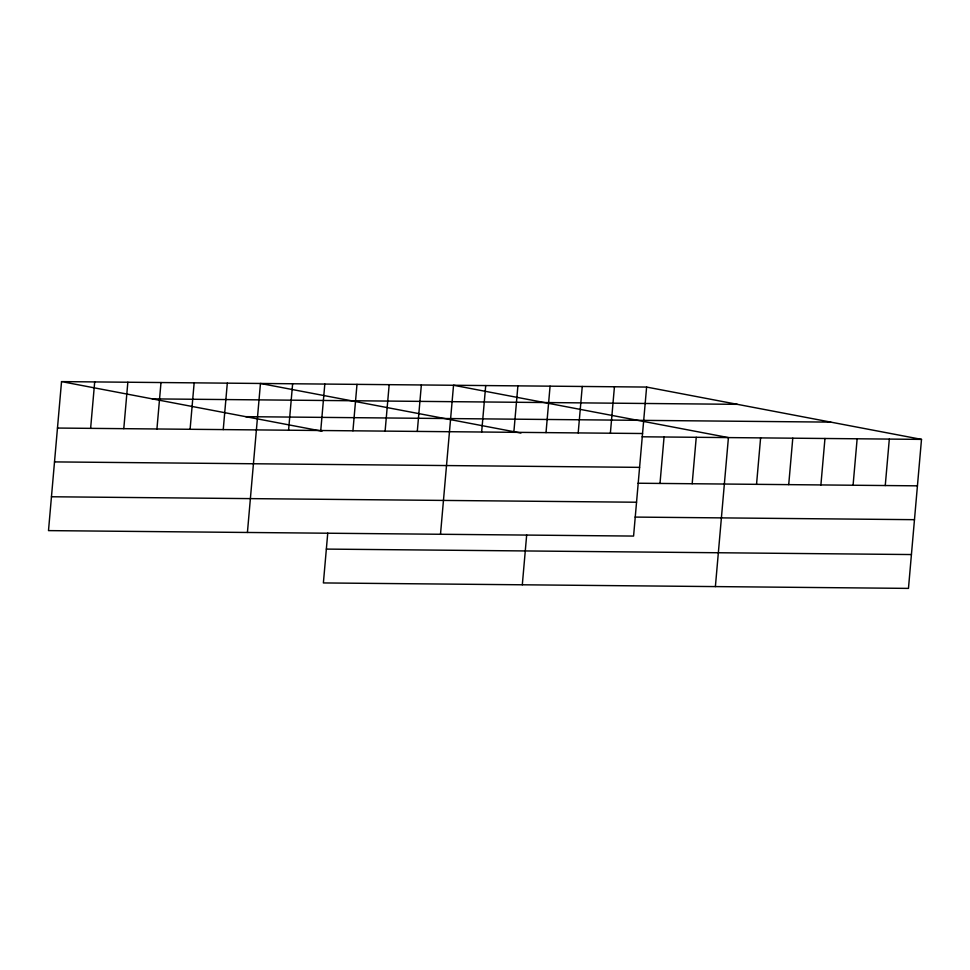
<?xml version="1.0" encoding="UTF-8"?>
<svg xmlns="http://www.w3.org/2000/svg" width="970" height="970" viewBox="0 0 970 970"><rect width="100%" height="100%" fill="white"/><g stroke="black" fill="none" stroke-linecap="round" stroke-linejoin="round"><path stroke-width="1.45" d="M61.534 381.61L48.5 530.614L633.58 536.07L646.614 387.066L61.534 381.61L322.028 431.189M90.622 428.364L94.696 381.913M123.784 428.667L127.846 382.228M156.934 428.982L160.996 382.532M190.096 429.286L194.158 382.847M223.245 429.601L227.307 383.15M247.423 532.469L260.457 383.465L520.951 433.044M288.575 430.207L292.637 383.756M320.755 430.51L324.817 384.059M327.751 533.112L323.386 582.934L908.466 588.39L921.5 439.386L646.614 387.066M352.934 430.813L356.996 384.362M385.114 431.116L389.176 384.666M417.294 431.407L421.356 384.969M440.501 534.264L453.536 385.26L728.421 437.591L715.387 586.595M481.653 432.014L485.715 385.563M513.833 432.317L517.895 385.866M522.309 584.789L526.674 534.967M546.013 432.608L550.075 386.169M578.193 432.911L582.255 386.46M610.372 433.214L614.434 386.763M660 483.436L664.062 436.985M692.18 483.739L696.242 437.288M756.539 484.345L760.601 437.894M788.719 484.636L792.781 438.185M820.899 484.939L824.961 438.488M853.079 485.242L857.14 438.792M885.258 485.546L889.32 439.095M152.254 398.876L737.321 404.332M245.713 416.663L830.793 422.12M57.472 428.049L642.552 433.517M642.128 436.791L921.5 439.386M54.514 461.902L639.594 467.358M638.066 483.23L917.438 485.837M51.458 496.761L636.538 502.23M635.095 517.083L914.48 519.678M326.344 549.093L911.424 554.549"/></g></svg>
